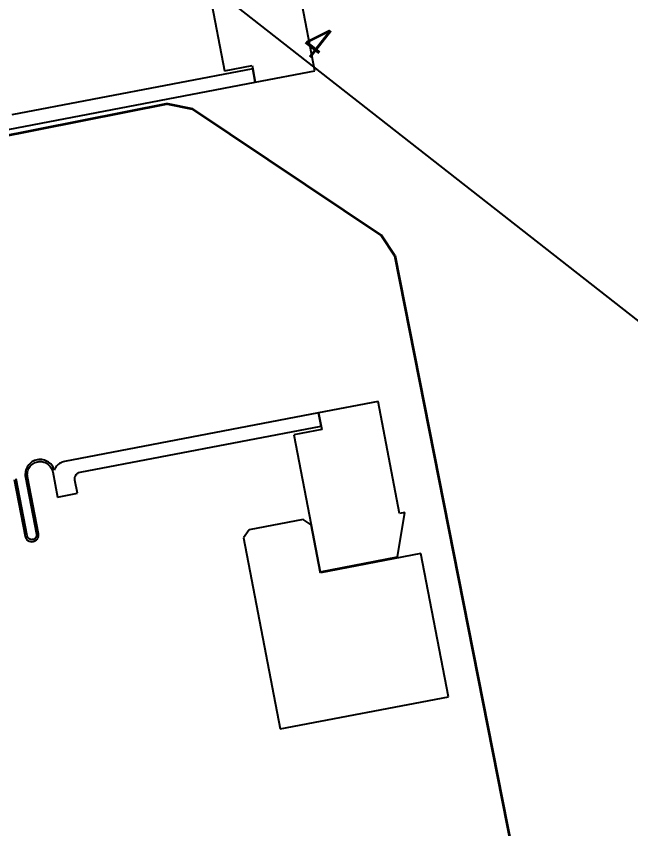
# Model space of a CAD drawing. Header units: millimetres. Extents: x -605 to 8012, y -2292 to 5879.
# Drawn here: x 979.1 to 1207.1, y 1577.5 to 1879.1 of the extents above; entities that cross this region are included whole.
import ezdxf

# ---------------------------------------------------------------- set-up
doc = ezdxf.new("R2010")
doc.units = ezdxf.units.MM
doc.header["$LTSCALE"] = 5
doc.layers.get('0').update_dxf_attribs({"lineweight": 25})
doc.layers.add('Arestas Visíveis', color=7, linetype='Continuous', lineweight=35)
doc.layers.add('Legenda', color=7, linetype='Continuous', lineweight=25)
doc.styles.add('Texto_2_5 - LNLS', font='SwissCL.ttf')

# ---------------------------------------------------------------- blocks, each defined once
blk = doc.blocks.new('Borders A3')
at = {"layer": 'Legenda'}
blk.add_line((25, 287), (410, 287), dxfattribs=at)
at = {"layer": 'Legenda', "color": 236, "true_color": 0x800040, "insert": (183.75, 287.4), "char_height": 2.5, "attachment_point": 8, "style": 'Texto_2_5 - LNLS'}
blk.add_mtext('4', dxfattribs=at)

msp = doc.modelspace()

# ---------------------------------------------------------------- linework, layer by layer
for p, q in [((1089.87543, 1858.85964), (1081.93909, 1900.35756)), ((1049.9022, 1892.19436), (1056.28884, 1858.79958)), ((1056.28884, 1858.79958), (1066.60193, 1860.77193)), ((1066.60193, 1860.77193), (1066.83674, 1859.54418)), ((1066.83674, 1859.54418), (977.45661, 1842.45053)), ((1067.77595, 1854.63318), (1066.83674, 1859.54418)), ((1066.83674, 1859.54418), (1067.77595, 1854.63318)), ((1067.77595, 1854.63318), (1089.87543, 1858.85964)), ((973.48483, 1836.60032), (1067.77595, 1854.63318)), ((1113.35572, 1736.08477), (1091.25624, 1731.85831)), ((1121.29206, 1694.58685), (1113.35572, 1736.08477)), ((1091.25624, 1731.85831), (996.96512, 1713.82545)), ((1092.19545, 1726.94732), (1091.25624, 1731.85831)), ((1091.25624, 1731.85831), (1092.19545, 1726.94732)), ((1002.81532, 1709.85366), (1092.19545, 1726.94732)), ((1092.43025, 1725.71957), (1082.11716, 1723.74722)), ((1092.19545, 1726.94732), (1092.43025, 1725.71957)), ((1082.11716, 1723.74722), (1088.5038, 1690.35245)), ((992.61841, 1709.93564), (994.40215, 1700.60874)), ((978.35461, 1707.19976), (982.39098, 1686.09416)), ((983.12763, 1686.23505), (979.09126, 1707.34064)), ((982.52748, 1708.00578), (986.56533, 1686.89249)), ((987.30198, 1687.03338), (983.26413, 1708.14667)), ((1001.76864, 1702.01756), (1000.82943, 1706.92856)), ((994.40215, 1700.60874), (1001.76864, 1702.01756)), ((1120.58449, 1678.41608), (1123.25646, 1694.96253)), ((1123.25646, 1694.96253), (1121.29206, 1694.58685)), ((1085.5787, 1692.33834), (1065.44362, 1688.48757)), ((1088.5038, 1690.35245), (1085.5787, 1692.33834)), ((1088.5038, 1690.35245), (1091.838, 1672.91841)), ((1091.838, 1672.91841), (1088.5038, 1690.35245)), ((1065.44362, 1688.48757), (1063.45772, 1685.56247)), ((1063.45772, 1685.56247), (1077.02933, 1614.59857)), ((1129.23201, 1679.68809), (1091.90845, 1672.55008)), ((1139.39898, 1626.52656), (1129.23201, 1679.68809)), ((1091.838, 1672.91841), (1120.58449, 1678.41608)), ((1091.90845, 1672.55008), (1091.838, 1672.91841)), ((1077.02933, 1614.59857), (1139.39898, 1626.52656))]:
    msp.add_line(p, q)
for points, knots in [([(993.21408, 1710.64695), (993.06042, 1711.15151), (992.81704, 1711.65841), (992.17301, 1712.63785), (991.60008, 1713.21931), (990.47449, 1713.98349), (989.72266, 1714.30143), (988.39031, 1714.57669), (987.57404, 1714.58272), (986.23777, 1714.32716), (985.48133, 1714.02036), (984.34457, 1713.27289), (983.76312, 1712.69996), (982.99894, 1711.57437), (982.681, 1710.82254), (982.40573, 1709.49019), (982.39971, 1708.67392), (982.52748, 1708.00578)], [0.1745551819, 0.1745551819, 0.1745551819, 0.1745551819, 0.2040731471, 0.2040731471, 0.2448877788, 0.2448877788, 0.2857024048, 0.2857024048, 0.3265170254, 0.3265170254, 0.367331646, 0.367331646, 0.4081462719, 0.4081462719, 0.4489609036, 0.4489609036, 0.4897755393, 0.4897755393, 0.4897755393, 0.4897755393]), ([(983.26413, 1708.14667), (983.15374, 1708.72389), (983.15895, 1709.42909), (983.39676, 1710.58015), (983.67144, 1711.22968), (984.33164, 1712.20211), (984.83397, 1712.69708), (985.81605, 1713.34284), (986.46956, 1713.6079), (987.62401, 1713.82868), (988.32921, 1713.82348), (989.48027, 1713.58567), (990.12979, 1713.31099), (991.10223, 1712.65079), (991.5972, 1712.14845), (992.24296, 1711.16638), (992.50802, 1710.51286), (992.61841, 1709.93564)], [0.1410440705, 0.1410440705, 0.1410440705, 0.1410440705, 0.1763050948, 0.1763050948, 0.2115661156, 0.2115661156, 0.2468271314, 0.2468271314, 0.2820881428, 0.2820881428, 0.3173491542, 0.3173491542, 0.3526101701, 0.3526101701, 0.3878711909, 0.3878711909, 0.4231322152, 0.4231322152, 0.4231322152, 0.4231322152]), ([(996.96512, 1713.82545), (996.35903, 1713.70954), (995.67284, 1713.43123), (994.64166, 1712.75317), (994.11421, 1712.23345), (993.55458, 1711.40915), (993.35673, 1711.03315), (993.21408, 1710.64695)], [0.29619254812, 0.29619254812, 0.29619254812, 0.29619254812, 0.33321661023, 0.33321661023, 0.37024067677, 0.37024067677, 0.39299592187, 0.39299592187, 0.39299592187, 0.39299592187]), ([(1000.82943, 1706.92856), (1000.77148, 1707.2316), (1000.77421, 1707.60183), (1000.89906, 1708.20614), (1001.04327, 1708.54714), (1001.38987, 1709.05767), (1001.6536, 1709.31752), (1002.16919, 1709.65655), (1002.51228, 1709.79571), (1002.81532, 1709.85366)], [0.07404813627, 0.07404813627, 0.07404813627, 0.07404813627, 0.09256017329, 0.09256017329, 0.11107220863, 0.11107220863, 0.12958424175, 0.12958424175, 0.14809627296, 0.14809627296, 0.14809627296, 0.14809627296]), ([(982.39098, 1686.09416), (982.44894, 1685.79112), (982.5881, 1685.44803), (982.92712, 1684.93244), (983.18698, 1684.66871), (983.69751, 1684.32211), (984.03851, 1684.1779), (984.64282, 1684.05305), (985.01305, 1684.05032), (985.31609, 1684.10827), (985.61913, 1684.16623), (985.96222, 1684.30538), (986.47782, 1684.64441), (986.74154, 1684.90427), (987.08815, 1685.4148), (987.23235, 1685.7558), (987.3572, 1686.3601), (987.35994, 1686.73033), (987.30198, 1687.03338)], [0.2221444022, 0.2221444022, 0.2221444022, 0.2221444022, 0.2406564375, 0.2406564375, 0.2591684717, 0.2591684717, 0.2776805044, 0.2776805044, 0.2961925361, 0.2961925361, 0.2961925361, 0.3147045678, 0.3147045678, 0.3332166006, 0.3332166006, 0.3517286347, 0.3517286347, 0.37024067, 0.37024067, 0.37024067, 0.37024067]), ([(986.56533, 1686.89249), (986.6059, 1686.68036), (986.60399, 1686.4212), (986.51659, 1685.99819), (986.41565, 1685.75949), (986.17302, 1685.40212), (985.98842, 1685.22022), (985.6275, 1684.9829), (985.38734, 1684.88549), (985.17521, 1684.84492), (984.96308, 1684.80435), (984.70392, 1684.80627), (984.2809, 1684.89366), (984.0422, 1684.99461), (983.68483, 1685.23723), (983.50293, 1685.42184), (983.26561, 1685.78275), (983.1682, 1686.02292), (983.12763, 1686.23505)], [0.1555010815, 0.1555010815, 0.1555010815, 0.1555010815, 0.1684595062, 0.1684595062, 0.1814179302, 0.1814179302, 0.1943763531, 0.1943763531, 0.2073347753, 0.2073347753, 0.2073347753, 0.2202931975, 0.2202931975, 0.2332516204, 0.2332516204, 0.2462100443, 0.2462100443, 0.259168469, 0.259168469, 0.259168469, 0.259168469])]:
    msp.add_open_spline(points, degree=3, knots=knots)
at = {"layer": 'Arestas Visíveis'}
for p, q in [((1035.36701, 1846.55587), (262.28947, 1694.18337)), ((1035.36701, 1846.55587), (1044.42513, 1844.73766)), ((1044.42513, 1844.73766), (1114.42031, 1797.79146)), ((1114.42031, 1797.79146), (1119.53969, 1790.10074)), ((1119.53969, 1790.10074), (1164.50843, 1561.94726))]:
    msp.add_line(p, q, dxfattribs=at)

# ---------------------------------------------------------------- block references
at = {"xscale": 5, "yscale": 5, "zscale": 5, "rotation": 321.9178935800178}
msp.add_blockref('Borders A3', (-522.57908, 1300.35432), dxfattribs=at)

doc.saveas('drawing.dxf')
